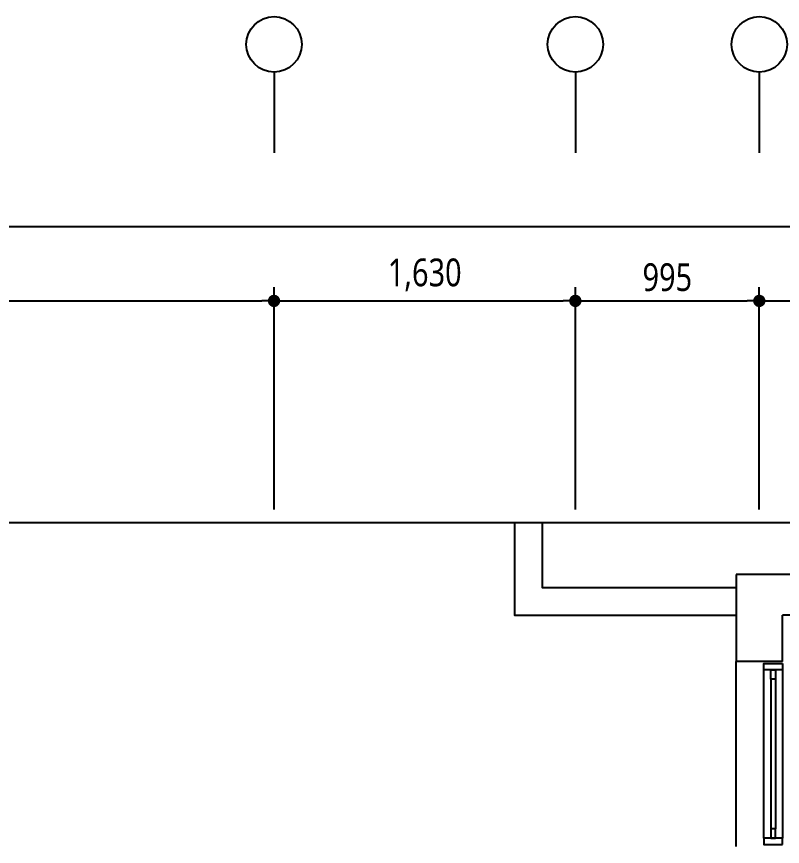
# Model space of a CAD drawing. Header units: millimetres. Extents: x -33000 to 294000, y 0 to 42408.
# Drawn here: x 221214 to 225356, y 23725 to 28212 of the extents above; entities that cross this region are included whole.
import ezdxf

# ---------------------------------------------------------------- set-up
doc = ezdxf.new("R2010")
doc.units = ezdxf.units.MM
doc.header["$LTSCALE"] = 50
doc.layers.add('arch', color=8, linetype='Continuous')
doc.layers.add('DIM', color=7, linetype='Continuous')
doc.styles.add('ANU-TEXT 0', font='malgun.ttf', dxfattribs={"width": 0.8})
doc.dimstyles.new('UDIM-외부', dxfattribs={"dimscale": 50, "dimtxt": 3, "dimasz": 1.33, "dimexe": 1.5, "dimexo": 1.5, "dimgap": 1, "dimtad": 1, "dimdec": 0, "dimzin": 0, "dimdsep": 46, "dimlunit": 6, "dimtxsty": 'ANU-TEXT 0', "dimblk": 'DOT', "dimcen": 0.09, "dimdle": 1.5, "dimclrd": 256, "dimclre": 256, "dimclrt": 3, "dimadec": 0, "dimazin": 0, "dimtfac": 1, "dimtdec": 0, "dimtix": 1, "dimtmove": 2, "dimatfit": 3, "dimfxl": 1.5, "dimtolj": 1, "dimtzin": 0, "dimlwd": -1, "dimarcsym": 0})

# ---------------------------------------------------------------- blocks, each defined once
blk = doc.blocks.new('_Dot')
at = {"color": 0, "linetype": 'ByBlock', "lineweight": -2}
blk.add_line((-0.5, 0), (-1, 0), dxfattribs=at)
at = {"color": 0, "linetype": 'ByBlock', "const_width": 0.5}
blk.add_lwpolyline([(-0.25, 0, 1), (0.25, 0, 1)], format="xyb", close=True, dxfattribs=at)
blk = doc.blocks.new('*D18')
at = {"lineweight": -2, "transparency": 16777216}
for p, q in [((0, 14332.6), (0, 15535)), ((6145, 14332.6), (6145, 15535))]:
    blk.add_line(p, q, dxfattribs=at)
at = {"transparency": 16777216}
blk.add_line((66.5, 15460), (6078.5, 15460), dxfattribs=at)
at = {"layer": 'Defpoints', "color": 0, "transparency": 16777216}
for p in [(6145, 15460), (0, 14257.6), (6145, 14257.6)]:
    blk.add_point(p, dxfattribs=at)
at = {"transparency": 16777216, "xscale": 66.5, "yscale": 66.5, "zscale": 66.5, "rotation": 180}
blk.add_blockref('_Dot', (0, 15460), dxfattribs=at)
at = {"transparency": 16777216, "xscale": 66.5, "yscale": 66.5, "zscale": 66.5}
blk.add_blockref('_Dot', (6145, 15460), dxfattribs=at)
at = {"transparency": 16777216, "insert": (3072.5, 15600.5), "char_height": 150, "attachment_point": 5, "style": 'ANU-TEXT 0'}
blk.add_mtext('\\A1;6,145', dxfattribs=at)
blk = doc.blocks.new('*D39')
at = {"lineweight": -2, "transparency": 16777216}
for p, q in [((0, 14337.4), (0, 15935)), ((29260, 14335), (29260, 15935))]:
    blk.add_line(p, q, dxfattribs=at)
at = {"transparency": 16777216}
blk.add_line((29193.5, 15860), (66.5, 15860), dxfattribs=at)
at = {"layer": 'Defpoints', "color": 0, "transparency": 16777216}
for p in [(0, 15860), (0, 14262.4), (29260, 14260)]:
    blk.add_point(p, dxfattribs=at)
at = {"transparency": 16777216, "xscale": 66.5, "yscale": 66.5, "zscale": 66.5, "rotation": 180}
blk.add_blockref('_Dot', (0, 15860), dxfattribs=at)
at = {"transparency": 16777216, "xscale": 66.5, "yscale": 66.5, "zscale": 66.5}
blk.add_blockref('_Dot', (29260, 15860), dxfattribs=at)
at = {"transparency": 16777216, "insert": (14630, 16000.1), "char_height": 150, "attachment_point": 5, "style": 'ANU-TEXT 0'}
blk.add_mtext('\\A1;29,260', dxfattribs=at)
blk = doc.blocks.new('중심')
blk.add_line((-350, 0), (0, 0))
blk.add_circle((-470, 0), 120)
blk = doc.blocks.new('*D41')
at = {"lineweight": -2, "transparency": 16777216}
for p, q in [((6145, 14332.6), (6145, 15535)), ((7775, 14332.6), (7775, 15535))]:
    blk.add_line(p, q, dxfattribs=at)
at = {"transparency": 16777216}
blk.add_line((6211.5, 15460), (7708.5, 15460), dxfattribs=at)
at = {"layer": 'Defpoints', "color": 0, "transparency": 16777216}
for p in [(7775, 15460), (6145, 14257.6), (7775, 14257.6)]:
    blk.add_point(p, dxfattribs=at)
at = {"transparency": 16777216, "xscale": 66.5, "yscale": 66.5, "zscale": 66.5, "rotation": 180}
blk.add_blockref('_Dot', (6145, 15460), dxfattribs=at)
at = {"transparency": 16777216, "xscale": 66.5, "yscale": 66.5, "zscale": 66.5}
blk.add_blockref('_Dot', (7775, 15460), dxfattribs=at)
at = {"transparency": 16777216, "insert": (6960, 15600.5), "char_height": 150, "attachment_point": 5, "style": 'ANU-TEXT 0'}
blk.add_mtext('\\A1;1,630', dxfattribs=at)
blk = doc.blocks.new('*D44')
at = {"lineweight": -2, "transparency": 16777216}
for p, q in [((7775, 14332.6), (7775, 15535)), ((8770, 14332.6), (8770, 15535))]:
    blk.add_line(p, q, dxfattribs=at)
at = {"transparency": 16777216}
blk.add_line((7841.5, 15460), (8703.5, 15460), dxfattribs=at)
at = {"layer": 'Defpoints', "color": 0, "transparency": 16777216}
for p in [(8770, 15460), (7775, 14257.6), (8770, 14257.6)]:
    blk.add_point(p, dxfattribs=at)
at = {"transparency": 16777216, "xscale": 66.5, "yscale": 66.5, "zscale": 66.5, "rotation": 180}
blk.add_blockref('_Dot', (7775, 15460), dxfattribs=at)
at = {"transparency": 16777216, "xscale": 66.5, "yscale": 66.5, "zscale": 66.5}
blk.add_blockref('_Dot', (8770, 15460), dxfattribs=at)
at = {"transparency": 16777216, "insert": (8272.5, 15587.5), "char_height": 150, "attachment_point": 5, "style": 'ANU-TEXT 0'}
blk.add_mtext('\\A1;995', dxfattribs=at)
blk = doc.blocks.new('*D45')
at = {"lineweight": -2, "transparency": 16777216}
for p, q in [((8770, 14332.6), (8770, 15535)), ((10510, 14332.6), (10510, 15535))]:
    blk.add_line(p, q, dxfattribs=at)
at = {"transparency": 16777216}
blk.add_line((8836.5, 15460), (10443.5, 15460), dxfattribs=at)
at = {"layer": 'Defpoints', "color": 0, "transparency": 16777216}
for p in [(10510, 15460), (8770, 14257.6), (10510, 14257.6)]:
    blk.add_point(p, dxfattribs=at)
at = {"transparency": 16777216, "xscale": 66.5, "yscale": 66.5, "zscale": 66.5, "rotation": 180}
blk.add_blockref('_Dot', (8770, 15460), dxfattribs=at)
at = {"transparency": 16777216, "xscale": 66.5, "yscale": 66.5, "zscale": 66.5}
blk.add_blockref('_Dot', (10510, 15460), dxfattribs=at)
at = {"transparency": 16777216, "insert": (9640, 15600.5), "char_height": 150, "attachment_point": 5, "style": 'ANU-TEXT 0'}
blk.add_mtext('\\A1;1,740', dxfattribs=at)
blk = doc.blocks.new('A$C106dcd83')
at = {"xscale": 1.25, "yscale": 1.25, "zscale": 1.25, "rotation": 270}
for p in [(6145, 16260), (7775, 16260), (8770, 16260)]:
    blk.add_blockref('중심', p, dxfattribs=at)
for base, p1, p2, picture, middle in [((0, 15860), (29260, 14260), (0, 14262.4), '*D39', (14630, 16000.1)), ((6145, 15460), (0, 14257.6), (6145, 14257.6), '*D18', (3072.5, 15600.5)), ((7775, 15460), (6145, 14257.6), (7775, 14257.6), '*D41', (6960, 15600.5)), ((8770, 15460), (7775, 14257.6), (8770, 14257.6), '*D44', (8272.5, 15587.5)), ((10510, 15460), (8770, 14257.6), (10510, 14257.6), '*D45', (9640, 15600.5))]:
    dim = blk.add_linear_dim(base=base, p1=p1, p2=p2, dimstyle='UDIM-외부', override={"dimclrd": 256, "dimclre": 256, "dimclrt": 256})
    dim.commit()
    dim.dimension.update_dxf_attribs({"geometry": picture, "text_midpoint": middle})

msp = doc.modelspace()

# ---------------------------------------------------------------- linework, layer by layer
at = {"layer": 'arch'}
for p, q in [((225106.2, 25194.6), (225106.2, 24724.6)), ((228156.2, 25194.6), (225106.2, 25194.6)), ((225356.2, 24724.6), (225356.2, 24974.6)), ((227956.2, 24974.6), (225356.2, 24974.6)), ((225356.2, 24724.6), (225106.2, 24724.6)), ((225106.2, 23724.6), (225106.2, 24724.6)), ((225256.2, 23769.6), (225256.2, 24679.6)), ((225356.2, 24679.6), (225356.2, 23769.6)), ((225293.7, 24629.6), (225293.7, 23819.6)), ((225318.7, 24629.6), (225318.7, 23819.6))]:
    msp.add_line(p, q, dxfattribs=at)
for points in [[(215606.2, 9214.6), (246576.2, 9214.6), (246576.2, 25474.6), (215606.2, 25474.6)], [(225356.2, 24714.6), (225356.2, 24679.6), (225256.2, 24679.6), (225256.2, 24714.6)], [(225318.7, 24679.6), (225318.7, 24629.6), (225293.7, 24629.6), (225293.7, 24679.6)], [(225318.7, 23769.6), (225318.7, 23819.6), (225293.7, 23819.6), (225293.7, 23769.6)], [(225356.2, 23734.6), (225356.2, 23769.6), (225256.2, 23769.6), (225256.2, 23734.6)]]:
    msp.add_lwpolyline(points, close=True, dxfattribs=at)
for points in [[(223906.2, 25474.6), (223906.2, 24974.6), (225106.2, 24974.6)], [(224056.2, 25474.6), (224056.2, 25124.6), (225106.2, 25124.6)]]:
    msp.add_lwpolyline(points, dxfattribs=at)

# ---------------------------------------------------------------- block references
at = {"layer": 'DIM'}
msp.add_blockref('A$C106dcd83', (216461.2, 11214.6), dxfattribs=at)

doc.saveas('drawing.dxf')
